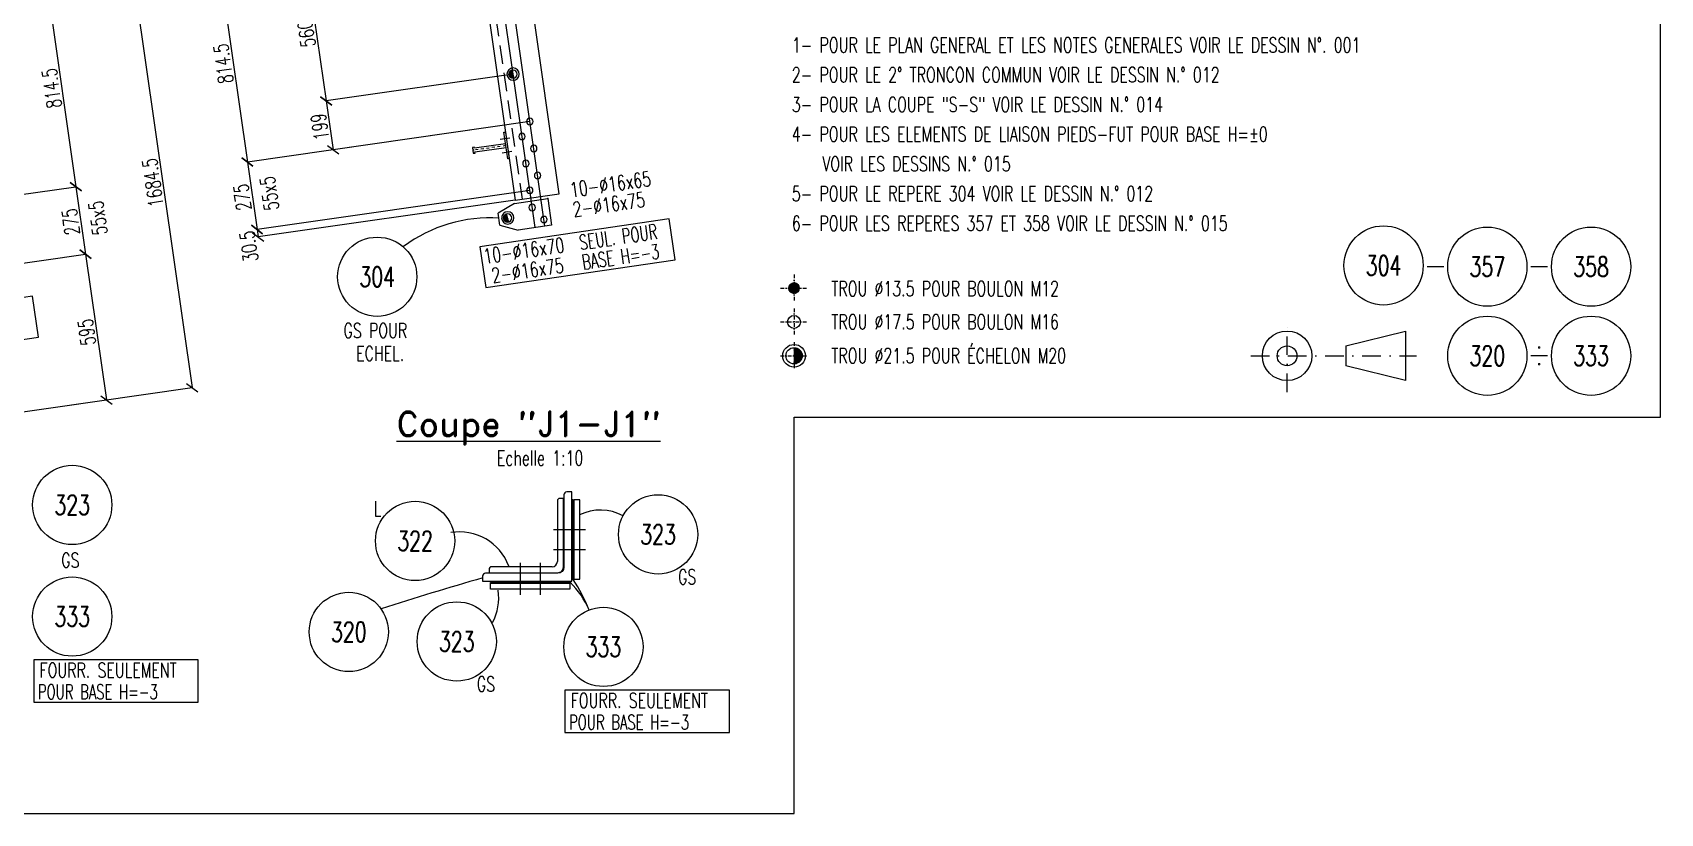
# Model space of a CAD drawing. Extents: x 142141 to 158361, y -119247 to -107767.
# Drawn here: x 151785 to 158361, y -119247 to -116094 of the extents above; entities that cross this region are included whole.
import ezdxf
from ezdxf.enums import TextEntityAlignment as Align

# ---------------------------------------------------------------- set-up
doc = ezdxf.new("R2010")
doc.units = 0
doc.header["$LTSCALE"] = 150
doc.header["$MEASUREMENT"] = 0
doc.linetypes.add('DASHDOT', pattern=[1, 0.5, -0.25, 0, -0.25])
doc.linetypes.add('DASHED', pattern=[0.75, 0.5, -0.25])
doc.layers.get('0').update_dxf_attribs({"linetype": 'CONTINUOUS'})
for name, color, linetype in [('ASSI', 6, 'CONTINUOUS'), ('BOLLINI_1', 7, 'CONTINUOUS'), ('Echelon', 3, 'CONTINUOUS'), ('FORI', 2, 'CONTINUOUS'), ('LINEA_ANG', 2, 'CONTINUOUS'), ('LINEE_PIASTRA', 2, 'CONTINUOUS'), ('LINEE_PIASTRE', 2, 'CONTINUOUS'), ('LM', 7, 'CONTINUOUS'), ('LS', 7, 'CONTINUOUS'), ('MZ', 6, 'DASHDOT'), ('PIASTRE', 5, 'CONTINUOUS'), ('QT_MPR', 7, 'CONTINUOUS'), ('QT_MSP', 7, 'CONTINUOUS'), ('TESTI_A_P', 7, 'CONTINUOUS'), ('TRAT-Y', 7, 'DASHED')]:
    doc.layers.add(name, color=color, linetype=linetype)
doc.styles.add('QUOTE', font='ROMANS8.SHX', dxfattribs={"width": 0.7})
doc.styles.add('RD', font='ROMAND8.SHX', dxfattribs={"width": 0.7})
doc.styles.add('RQL', font='ROMANS8.SHX', dxfattribs={"width": 0.7})
doc.styles.add('RS', font='ROMANS8.shx', dxfattribs={"width": 0.7})
doc.styles.get("Standard").update_dxf_attribs({"font": 'ROMANS8.SHX', "width": 0.7})
doc.dimstyles.new('TRATTO', dxfattribs={"dimscale": 0, "dimtxt": 60, "dimasz": 40, "dimexe": 0, "dimexo": 0, "dimgap": 10, "dimtad": 1, "dimrnd": 0.5, "dimdsep": 46, "dimtxsty": 'RS', "dimblk1": 'OBLIQUE', "dimblk2": 'OBLIQUE', "dimsah": 1, "dimcen": 0.09, "dimclrd": 2, "dimclre": 2, "dimclrt": 7, "dimadec": 0, "dimazin": 0, "dimtfac": 1, "dimtix": 1, "dimtmove": 2, "dimatfit": 3, "dimfxl": 1, "dimtolj": 1, "dimtzin": 0, "dimarcsym": 0})
pattern_1 = [(135, (-152915.522, 174757.701), (-7.07106781, -7.07106781), [])]

# ---------------------------------------------------------------- blocks, each defined once
blk = doc.blocks.new('xxx')
blk.add_circle((0, 0), 8)
at = {"color": 3, "style": 'RQL', "width": 0.7}
blk.add_attdef('POS', text='', height=4, dxfattribs=at).set_placement((0, 0), align=Align.MIDDLE)
at = {"style": 'RQL', "width": 0.7, "flags": 1}
for tag, p in [('POS1', (-0.39, -5.42)), ('TIPO', (-0.39, -8.66))]:
    blk.add_attdef(tag, p, '', height=2, dxfattribs=at)
blk = doc.blocks.new('12')
at = {"color": 0}
for p, q in [((-1, 0.06), (-0.06, 1)), ((-1, 0.01), (-0.01, 1)), ((-1, -0.03), (0.03, 1)), ((-1, -0.07), (0.07, 1)), ((0.09, -1), (-1, 0.09)), ((0.05, -1), (-1, 0.05)), ((0, -1), (-1, 0)), ((-0.99, 0.16), (-0.16, 0.99)), ((-0.99, 0.11), (-0.11, 0.99)), ((-0.99, -0.11), (0.11, 0.99)), ((-0.99, -0.15), (0.15, 0.99)), ((0.17, -0.99), (-0.99, 0.17)), ((0.13, -0.99), (-0.99, 0.13)), ((-0.98, 0.22), (-0.22, 0.98)), ((-0.98, -0.19), (0.19, 0.98)), ((0.21, -0.98), (-0.98, 0.21)), ((-0.97, -0.23), (0.23, 0.97)), ((0.24, -0.97), (-0.97, 0.24)), ((-0.96, 0.28), (-0.28, 0.96)), ((-0.96, -0.27), (0.27, 0.96)), ((0.28, -0.96), (-0.96, 0.28)), ((-0.95, -0.3), (0.3, 0.95)), ((0.31, -0.95), (-0.95, 0.31)), ((-0.94, 0.34), (-0.34, 0.94)), ((-0.94, -0.33), (0.33, 0.94)), ((0.35, -0.94), (-0.94, 0.35)), ((-0.93, -0.37), (0.37, 0.93)), ((0.38, -0.93), (-0.93, 0.38)), ((-0.92, -0.4), (0.4, 0.92)), ((-0.91, 0.42), (-0.42, 0.91)), ((0.41, -0.91), (-0.91, 0.41)), ((-0.9, -0.43), (0.43, 0.9)), ((0.44, -0.9), (-0.9, 0.44)), ((-0.89, -0.46), (0.46, 0.89)), ((0.47, -0.88), (-0.88, 0.47)), ((-0.87, -0.49), (0.49, 0.87)), ((0.5, -0.87), (-0.87, 0.5)), ((-0.86, 0.52), (-0.52, 0.86)), ((-0.86, -0.52), (0.52, 0.86)), ((0.53, -0.85), (-0.85, 0.53)), ((-0.84, -0.54), (0.54, 0.84)), ((0.55, -0.83), (-0.83, 0.55)), ((-0.82, -0.57), (0.57, 0.82)), ((0.58, -0.81), (-0.81, 0.58)), ((-0.8, -0.6), (0.6, 0.8)), ((0.61, -0.79), (-0.79, 0.61)), ((-0.78, -0.62), (0.62, 0.78)), ((0.63, -0.78), (-0.78, 0.63)), ((-0.76, -0.65), (0.65, 0.76)), ((0.66, -0.75), (-0.75, 0.66)), ((-0.74, -0.67), (0.67, 0.74)), ((0.68, -0.73), (-0.73, 0.68)), ((-0.72, -0.69), (0.69, 0.72)), ((0.7, -0.71), (-0.71, 0.7)), ((-0.7, -0.72), (0.72, 0.7)), ((0.73, -0.69), (-0.69, 0.73)), ((0.75, -0.67), (-0.67, 0.75)), ((-0.67, -0.74), (0.74, 0.67)), ((-0.65, -0.76), (0.76, 0.65)), ((0.77, -0.64), (-0.64, 0.77)), ((-0.63, -0.78), (0.78, 0.63)), ((0.79, -0.62), (-0.62, 0.79)), ((-0.6, -0.8), (0.8, 0.6)), ((0.81, -0.59), (-0.59, 0.81)), ((-0.57, -0.82), (0.82, 0.57)), ((0.83, -0.56), (-0.56, 0.83)), ((-0.55, -0.84), (0.84, 0.55)), ((0.84, -0.54), (-0.54, 0.84)), ((-0.52, -0.85), (0.85, 0.52)), ((0.86, -0.51), (-0.51, 0.86)), ((-0.49, -0.87), (0.87, 0.49)), ((0.88, -0.48), (-0.48, 0.88)), ((-0.46, -0.89), (0.89, 0.46)), ((0.89, -0.45), (-0.45, 0.89)), ((-0.43, -0.9), (0.9, 0.43)), ((0.91, -0.42), (-0.42, 0.91)), ((-0.4, -0.92), (0.92, 0.4)), ((0.92, -0.39), (-0.39, 0.92)), ((-0.37, -0.93), (0.93, 0.37)), ((0.93, -0.36), (-0.36, 0.93)), ((-0.34, -0.94), (0.94, 0.34)), ((0.95, -0.33), (-0.33, 0.95)), ((-0.3, -0.95), (0.95, 0.3)), ((0.96, -0.29), (-0.29, 0.96)), ((-0.27, -0.96), (0.96, 0.27)), ((0.97, -0.26), (-0.26, 0.97)), ((-0.23, -0.97), (0.97, 0.23)), ((0.98, -0.22), (-0.22, 0.98)), ((-0.2, -0.98), (0.98, 0.2)), ((0.98, -0.18), (-0.18, 0.98)), ((-0.16, -0.99), (0.99, 0.16)), ((0.99, -0.14), (-0.14, 0.99)), ((-0.12, -0.99), (0.99, 0.12)), ((0.99, -0.1), (-0.1, 0.99)), ((-0.08, -1), (1, 0.08)), ((1, -0.06), (-0.06, 1)), ((-0.04, -1), (1, 0.04)), ((1, -0.02), (-0.02, 1)), ((1, 0.02), (0.02, 1)), ((1, 0.07), (0.07, 1)), ((0.99, 0.12), (0.12, 0.99)), ((0.98, 0.17), (0.17, 0.98)), ((0.97, 0.23), (0.23, 0.97)), ((0.96, 0.29), (0.29, 0.96)), ((0.93, 0.36), (0.36, 0.93)), ((0.9, 0.44), (0.44, 0.9)), ((0.84, 0.55), (0.55, 0.84)), ((-0.04, -1), (-1, -0.04)), ((-0.09, -1), (-1, -0.09)), ((-0.14, -0.99), (-0.99, -0.14)), ((-0.2, -0.98), (-0.98, -0.2)), ((-0.25, -0.97), (-0.97, -0.25)), ((-0.32, -0.95), (-0.95, -0.32)), ((-0.39, -0.92), (-0.92, -0.39)), ((-0.48, -0.88), (-0.88, -0.48)), ((-0.6, -0.8), (-0.8, -0.6)), ((0.01, -1), (1, -0.01)), ((0.05, -1), (1, -0.05)), ((0.1, -0.99), (0.99, -0.1)), ((0.15, -0.99), (0.99, -0.15)), ((0.21, -0.98), (0.98, -0.21)), ((0.27, -0.96), (0.96, -0.27)), ((0.33, -0.94), (0.94, -0.33)), ((0.41, -0.91), (0.91, -0.41)), ((0.5, -0.87), (0.87, -0.5)), ((0.66, -0.75), (0.75, -0.66))]:
    blk.add_line(p, q, dxfattribs=at)
blk.add_circle((0, 0), 1)
blk = doc.blocks.new('16')
blk.add_circle((0, 0), 1)
blk = doc.blocks.new('20')
at = {"color": 0}
for p, q in [((0, 0.98), (0.02, 1)), ((0, 0.94), (0.06, 1)), ((1, -0.01), (0, 0.99)), ((0, 0.89), (0.1, 0.99)), ((0, 0.85), (0.14, 0.99)), ((0, 0.8), (0.18, 0.98)), ((0, 0.76), (0.22, 0.98)), ((0, 0.71), (0.25, 0.97)), ((0, 0.67), (0.29, 0.96)), ((1, -0.05), (0, 0.95)), ((0, 0.62), (0.32, 0.95)), ((0, 0.58), (0.36, 0.93)), ((0, 0.53), (0.39, 0.92)), ((0, 0.49), (0.42, 0.91)), ((1, -0.09), (0, 0.9)), ((0, 0.44), (0.45, 0.89)), ((0, 0.4), (0.48, 0.88)), ((0.99, -0.13), (0, 0.86)), ((0, 0.35), (0.51, 0.86)), ((0, 0.31), (0.54, 0.84)), ((0, 0.26), (0.56, 0.83)), ((0.99, -0.17), (0, 0.81)), ((0, 0.22), (0.59, 0.81)), ((0, 0.17), (0.61, 0.79)), ((0.98, -0.21), (0, 0.77)), ((0, 0.13), (0.64, 0.77)), ((0, 0.08), (0.66, 0.75)), ((0, 0.04), (0.69, 0.73)), ((0.97, -0.25), (0, 0.72)), ((0, -0.01), (0.71, 0.7)), ((0.96, -0.28), (0, 0.68)), ((0, -0.05), (0.73, 0.68)), ((0, -0.1), (0.75, 0.66)), ((0.95, -0.32), (0, 0.63)), ((0, -0.14), (0.77, 0.63)), ((0, -0.19), (0.79, 0.61)), ((0.94, -0.35), (0, 0.59)), ((0, -0.23), (0.81, 0.58)), ((0, -0.28), (0.83, 0.56)), ((0.92, -0.38), (0, 0.54)), ((0, -0.32), (0.85, 0.53)), ((0.91, -0.41), (0, 0.5)), ((0, -0.36), (0.87, 0.5)), ((0, -0.41), (0.88, 0.47)), ((0.9, -0.44), (0, 0.45)), ((0, -0.45), (0.9, 0.44)), ((0.88, -0.47), (0, 0.41)), ((0, -0.5), (0.91, 0.41)), ((0, -0.54), (0.92, 0.38)), ((0.87, -0.5), (0, 0.36)), ((0, -0.59), (0.94, 0.35)), ((0.85, -0.53), (0, 0.32)), ((0, -0.63), (0.95, 0.31)), ((0, -0.68), (0.96, 0.28)), ((0.83, -0.56), (0, 0.27)), ((0, -0.72), (0.97, 0.25)), ((0.81, -0.58), (0, 0.23)), ((0, -0.77), (0.98, 0.21)), ((0.79, -0.61), (0, 0.18)), ((0, -0.81), (0.99, 0.17)), ((0.77, -0.63), (0, 0.14)), ((0, -0.86), (0.99, 0.13)), ((0.75, -0.66), (0, 0.09)), ((0, -0.9), (1, 0.09)), ((0.73, -0.68), (0, 0.05)), ((0, -0.95), (1, 0.05)), ((0.71, -0.7), (0, 0.01)), ((0, -0.99), (1, 0.01)), ((1, 0.04), (0.04, 1)), ((1, 0.09), (0.09, 1)), ((0.99, 0.14), (0.14, 0.99)), ((0.98, 0.19), (0.19, 0.98)), ((0.97, 0.25), (0.25, 0.97)), ((0.95, 0.31), (0.31, 0.95)), ((0.92, 0.38), (0.38, 0.92)), ((0.88, 0.47), (0.47, 0.88)), ((0.81, 0.59), (0.59, 0.81)), ((0.69, -0.73), (0, -0.04)), ((0.66, -0.75), (0, -0.08)), ((0.64, -0.77), (0, -0.13)), ((0.61, -0.79), (0, -0.17)), ((0.59, -0.81), (0, -0.22)), ((0.56, -0.83), (0, -0.26)), ((0.54, -0.84), (0, -0.31)), ((0.51, -0.86), (0, -0.35)), ((0.48, -0.88), (0, -0.4)), ((0.45, -0.89), (0, -0.44)), ((0.42, -0.91), (0, -0.49)), ((0.39, -0.92), (0, -0.53)), ((0.36, -0.93), (0, -0.58)), ((0.32, -0.95), (0, -0.62)), ((0.29, -0.96), (0, -0.67)), ((0.25, -0.97), (0, -0.71)), ((0.22, -0.98), (0, -0.76)), ((0.18, -0.98), (0, -0.8)), ((0.14, -0.99), (0, -0.85)), ((0.1, -0.99), (0, -0.89)), ((0.04, -1), (1, -0.04)), ((0.09, -1), (1, -0.09)), ((0.14, -0.99), (0.99, -0.14)), ((0.19, -0.98), (0.98, -0.19)), ((0.25, -0.97), (0.97, -0.25)), ((0.31, -0.95), (0.95, -0.31)), ((0.38, -0.92), (0.92, -0.38)), ((0.47, -0.88), (0.88, -0.47)), ((0.59, -0.81), (0.81, -0.59))]:
    blk.add_line(p, q, dxfattribs=at)
blk.add_line((0, 1), (0, -1))
blk.add_circle((0, 0), 1)
blk = doc.blocks.new('ASSE98')
blk.add_line((0, 0), (1, 0))
at = {"color": 7, "style": 'QUOTE', "width": 0.5, "flags": 1}
for tag, p in [('TI', (1.38308, 6.82731)), ('DI_S', (1.38308, 6.42178)), ('D_S', (1.38308, 6.02092)), ('E_S', (1.38308, 5.68065)), ('NFORI', (1.36454, 5.29792)), ('ALAR', (1.36349, 4.93246)), ('FAM', (1.3775, 4.54645)), ('ALA', (1.38308, 4.19257)), ('DISP2', (1.38308, 3.84971)), ('DISP1', (1.38308, 3.50686)), ('PINZAF', (1.38308, 3.164)), ('PINZAI', (1.38308, 2.82114)), ('TRP', (1.38308, 2.47829)), ('NP', (1.38308, 2.13543)), ('SV', (1.38308, 1.79257)), ('PESO', (1.38308, 1.44971)), ('QUA', (1.38308, 1.10686)), ('LUN', (1.38308, 0.764)), ('PROF', (1.38308, 0.42114)), ('POS', (1.38308, 0.07829))]:
    blk.add_attdef(tag, p, '', height=0.2, dxfattribs=at)
at = {"color": 7, "flags": 1}
for tag, p in [('LAV1', (3.07431, 6.82847)), ('LAV2', (3.07431, 6.49513)), ('LAV3', (3.07431, 6.1618)), ('LAV4', (3.07431, 5.82847)), ('LAV5', (3.07431, 5.49513)), ('LAV6', (3.07431, 5.1618)), ('LAV7', (3.07431, 4.82847)), ('LAV8', (3.07431, 4.49513)), ('LAV9', (3.07431, 4.1618)), ('LAV10', (3.07431, 3.82847))]:
    blk.add_attdef(tag, p, '', height=0.2, dxfattribs=at)
blk = doc.blocks.new('P20')
at = {"color": 0}
for p, q in [((0, 0.98), (0.02, 1)), ((0, 0.94), (0.06, 1)), ((1, -0.01), (0, 0.99)), ((0, 0.89), (0.1, 0.99)), ((0, 0.85), (0.14, 0.99)), ((0, 0.8), (0.18, 0.98)), ((0, 0.76), (0.22, 0.98)), ((0, 0.71), (0.25, 0.97)), ((0, 0.67), (0.29, 0.96)), ((1, -0.05), (0, 0.95)), ((0, 0.62), (0.32, 0.95)), ((0, 0.58), (0.36, 0.93)), ((0, 0.53), (0.39, 0.92)), ((0, 0.49), (0.42, 0.91)), ((1, -0.09), (0, 0.9)), ((0, 0.44), (0.45, 0.89)), ((0, 0.4), (0.48, 0.88)), ((0.99, -0.13), (0, 0.86)), ((0, 0.35), (0.51, 0.86)), ((0, 0.31), (0.54, 0.84)), ((0, 0.26), (0.56, 0.83)), ((0.99, -0.17), (0, 0.81)), ((0, 0.22), (0.59, 0.81)), ((0, 0.17), (0.61, 0.79)), ((0.98, -0.21), (0, 0.77)), ((0, 0.13), (0.64, 0.77)), ((0, 0.08), (0.66, 0.75)), ((0, 0.04), (0.69, 0.73)), ((0.97, -0.25), (0, 0.72)), ((0, -0.01), (0.71, 0.7)), ((0.96, -0.28), (0, 0.68)), ((0, -0.05), (0.73, 0.68)), ((0, -0.1), (0.75, 0.66)), ((0.95, -0.32), (0, 0.63)), ((0, -0.14), (0.77, 0.63)), ((0, -0.19), (0.79, 0.61)), ((0.94, -0.35), (0, 0.59)), ((0, -0.23), (0.81, 0.58)), ((0, -0.28), (0.83, 0.56)), ((0.92, -0.38), (0, 0.54)), ((0, -0.32), (0.85, 0.53)), ((0.91, -0.41), (0, 0.5)), ((0, -0.36), (0.87, 0.5)), ((0, -0.41), (0.88, 0.47)), ((0.9, -0.44), (0, 0.45)), ((0, -0.45), (0.9, 0.44)), ((0.88, -0.47), (0, 0.41)), ((0, -0.5), (0.91, 0.41)), ((0, -0.54), (0.92, 0.38)), ((0.87, -0.5), (0, 0.36)), ((0, -0.59), (0.94, 0.35)), ((0.85, -0.53), (0, 0.32)), ((0, -0.63), (0.95, 0.31)), ((0, -0.68), (0.96, 0.28)), ((0.83, -0.56), (0, 0.27)), ((0, -0.72), (0.97, 0.25)), ((0.81, -0.58), (0, 0.23)), ((0, -0.77), (0.98, 0.21)), ((0.79, -0.61), (0, 0.18)), ((0, -0.81), (0.99, 0.17)), ((0.77, -0.63), (0, 0.14)), ((0, -0.86), (0.99, 0.13)), ((0.75, -0.66), (0, 0.09)), ((0, -0.9), (1, 0.09)), ((0.73, -0.68), (0, 0.05)), ((0, -0.95), (1, 0.05)), ((0.71, -0.7), (0, 0.01)), ((0, -0.99), (1, 0.01)), ((1, 0.04), (0.04, 1)), ((1, 0.09), (0.09, 1)), ((0.99, 0.14), (0.14, 0.99)), ((0.98, 0.19), (0.19, 0.98)), ((0.97, 0.25), (0.25, 0.97)), ((0.95, 0.31), (0.31, 0.95)), ((0.92, 0.38), (0.38, 0.92)), ((0.88, 0.47), (0.47, 0.88)), ((0.81, 0.59), (0.59, 0.81)), ((0.69, -0.73), (0, -0.04)), ((0.66, -0.75), (0, -0.08)), ((0.64, -0.77), (0, -0.13)), ((0.61, -0.79), (0, -0.17)), ((0.59, -0.81), (0, -0.22)), ((0.56, -0.83), (0, -0.26)), ((0.54, -0.84), (0, -0.31)), ((0.51, -0.86), (0, -0.35)), ((0.48, -0.88), (0, -0.4)), ((0.45, -0.89), (0, -0.44)), ((0.42, -0.91), (0, -0.49)), ((0.39, -0.92), (0, -0.53)), ((0.36, -0.93), (0, -0.58)), ((0.32, -0.95), (0, -0.62)), ((0.29, -0.96), (0, -0.67)), ((0.25, -0.97), (0, -0.71)), ((0.22, -0.98), (0, -0.76)), ((0.18, -0.98), (0, -0.8)), ((0.14, -0.99), (0, -0.85)), ((0.1, -0.99), (0, -0.89)), ((0.04, -1), (1, -0.04)), ((0.09, -1), (1, -0.09)), ((0.14, -0.99), (0.99, -0.14)), ((0.19, -0.98), (0.98, -0.19)), ((0.25, -0.97), (0.97, -0.25)), ((0.31, -0.95), (0.95, -0.31)), ((0.38, -0.92), (0.92, -0.38)), ((0.47, -0.88), (0.88, -0.47)), ((0.59, -0.81), (0.81, -0.59))]:
    blk.add_line(p, q, dxfattribs=at)
for radius in [1.5, 1]:
    blk.add_circle((0, 0), radius)
blk = doc.blocks.new('A$C6E393FD9')
at = {"layer": 'Echelon'}
blk.add_lwpolyline([(2.5, 0), (0, 19.8), (168.6, 41.4), (167.9, 47.2), (177.8, 48.5), (181.8, 17.1), (171.9, 15.8), (171.2, 21.6), (2.5, 0)], close=True, dxfattribs=at)
at = {"layer": 'MZ', "ltscale": 0.2}
blk.add_line((1.3, 9.9), (179.8, 32.8), dxfattribs=at)
blk = doc.blocks.new('_OBLIQUE')
at = {"color": 0, "linetype": 'ByBlock'}
blk.add_line((-0.5, -0.5), (0.5, 0.5), dxfattribs=at)
blk = doc.blocks.new('*D24')
at = {"layer": 'QT_MPR', "color": 2, "lineweight": -2, "transparency": 16777216}
for p, q in [((150702.5, -116073.9), (152190.3, -115860.4)), ((152190.3, -115860.4), (152429.5, -117527.6)), ((150941.7, -117741.1), (152429.5, -117527.6))]:
    blk.add_line(p, q, dxfattribs=at)
at = {"layer": 'QT_MPR', "color": 2, "lineweight": -2, "transparency": 16777216, "xscale": 40, "yscale": 40, "zscale": 40}
for p, rotation in [((152190.3, -115860.4), 98.16613930235435), ((152429.5, -117527.6), 278.1661393023543)]:
    blk.add_blockref('_OBLIQUE', p, dxfattribs=dict(at, rotation=rotation))
at = {"layer": 'QT_MPR', "color": 7, "transparency": 16777216, "insert": (152270.3, -116699.7), "char_height": 60, "attachment_point": 5, "rotation": 98.16614, "style": 'RS'}
blk.add_mtext('\\A1;1684.5', dxfattribs=at)
blk = doc.blocks.new('*D36')
at = {"layer": 'QT_MPR', "color": 2, "lineweight": -2, "transparency": 16777216}
for p, q in [((150702.5, -116073.9), (151843.8, -115910.1)), ((151843.8, -115910.1), (151959.5, -116716.3)), ((150818.2, -116880.1), (151959.5, -116716.3))]:
    blk.add_line(p, q, dxfattribs=at)
at = {"layer": 'QT_MPR', "color": 2, "lineweight": -2, "transparency": 16777216, "xscale": 40, "yscale": 40, "zscale": 40}
for p, rotation in [((151843.8, -115910.1), 98.16613930235435), ((151959.5, -116716.3), 278.1661393023543)]:
    blk.add_blockref('_OBLIQUE', p, dxfattribs=dict(at, rotation=rotation))
at = {"layer": 'QT_MPR', "color": 7, "transparency": 16777216, "insert": (151862.1, -116318.9), "char_height": 60, "attachment_point": 5, "rotation": 98.16614, "style": 'RS'}
blk.add_mtext('\\A1;814.5', dxfattribs=at)
blk = doc.blocks.new('*D37')
at = {"layer": 'QT_MPR', "color": 2, "lineweight": -2, "transparency": 16777216}
for p, q in [((150818.2, -116880.1), (151959.5, -116716.3)), ((151959.5, -116716.3), (151998.6, -116988.5)), ((150896.8, -117146.6), (151998.6, -116988.5))]:
    blk.add_line(p, q, dxfattribs=at)
at = {"layer": 'QT_MPR', "color": 2, "lineweight": -2, "transparency": 16777216, "xscale": 40, "yscale": 40, "zscale": 40}
for p, rotation in [((151959.5, -116716.3), 98.16613930235435), ((151998.6, -116988.5), 278.1661393023543)]:
    blk.add_blockref('_OBLIQUE', p, dxfattribs=dict(at, rotation=rotation))
at = {"layer": 'QT_MPR', "color": 7, "transparency": 16777216, "insert": (152048.3, -116842.5), "char_height": 60, "attachment_point": 5, "rotation": 98.16614, "style": 'RS'}
blk.add_mtext('\\A1;55x5', dxfattribs=at)
blk = doc.blocks.new('*D38')
at = {"layer": 'QT_MPR', "color": 2, "lineweight": -2, "transparency": 16777216}
for p, q in [((150818.2, -116880.1), (151959.5, -116716.3)), ((151959.5, -116716.3), (151998.6, -116988.5)), ((150896.8, -117146.6), (151998.6, -116988.5))]:
    blk.add_line(p, q, dxfattribs=at)
at = {"layer": 'QT_MPR', "color": 2, "lineweight": -2, "transparency": 16777216, "xscale": 40, "yscale": 40, "zscale": 40}
for p, rotation in [((151959.5, -116716.3), 98.16613930235435), ((151998.6, -116988.5), 278.1661393023543)]:
    blk.add_blockref('_OBLIQUE', p, dxfattribs=dict(at, rotation=rotation))
at = {"layer": 'QT_MPR', "color": 7, "transparency": 16777216, "insert": (151939.4, -116858.1), "char_height": 60, "attachment_point": 5, "rotation": 98.16614, "style": 'RS'}
blk.add_mtext('\\A1;275', dxfattribs=at)
blk = doc.blocks.new('*D40')
at = {"layer": 'QT_MPR', "color": 2, "lineweight": -2, "transparency": 16777216}
for p, q in [((150896.8, -117146.6), (151998.6, -116988.5)), ((151998.6, -116988.5), (152083.1, -117577.3)), ((150941.7, -117741.1), (152083.1, -117577.3))]:
    blk.add_line(p, q, dxfattribs=at)
at = {"layer": 'QT_MPR', "color": 2, "lineweight": -2, "transparency": 16777216, "xscale": 40, "yscale": 40, "zscale": 40}
for p, rotation in [((151998.6, -116988.5), 98.16613930235435), ((152083.1, -117577.3), 278.1661393023543)]:
    blk.add_blockref('_OBLIQUE', p, dxfattribs=dict(at, rotation=rotation))
at = {"layer": 'QT_MPR', "color": 7, "transparency": 16777216, "insert": (152003.4, -117303.7), "char_height": 60, "attachment_point": 5, "rotation": 98.16614, "style": 'RS'}
blk.add_mtext('\\A1;595', dxfattribs=at)
blk = doc.blocks.new('*D73')
at = {"layer": 'QT_MPR', "color": 2, "lineweight": -2, "transparency": 16777216}
for p, q in [((153678, -115646.9), (152536.7, -115810.6)), ((152536.7, -115810.6), (152652.4, -116616.9)), ((153793.7, -116453.1), (152652.4, -116616.9))]:
    blk.add_line(p, q, dxfattribs=at)
at = {"layer": 'QT_MPR', "color": 2, "lineweight": -2, "transparency": 16777216, "xscale": 40, "yscale": 40, "zscale": 40}
for p, rotation in [((152536.7, -115810.6), 98.1661393023486), ((152652.4, -116616.9), 278.1661393023486)]:
    blk.add_blockref('_OBLIQUE', p, dxfattribs=dict(at, rotation=rotation))
at = {"layer": 'QT_MPR', "color": 7, "transparency": 16777216, "insert": (152555, -116219.4), "char_height": 60, "attachment_point": 5, "rotation": 98.16614, "style": 'RS'}
blk.add_mtext('\\A1;814.5', dxfattribs=at)
blk = doc.blocks.new('*D74')
at = {"layer": 'QT_MPR', "color": 2, "lineweight": -2, "transparency": 16777216}
for p, q in [((153793.7, -116453.1), (152652.4, -116616.9)), ((152652.4, -116616.9), (152691.5, -116889.1)), ((153793.2, -116731), (152691.5, -116889.1))]:
    blk.add_line(p, q, dxfattribs=at)
at = {"layer": 'QT_MPR', "color": 2, "lineweight": -2, "transparency": 16777216, "xscale": 40, "yscale": 40, "zscale": 40}
for p, rotation in [((152652.4, -116616.9), 98.1661393023486), ((152691.5, -116889.1), 278.1661393023486)]:
    blk.add_blockref('_OBLIQUE', p, dxfattribs=dict(at, rotation=rotation))
at = {"layer": 'QT_MPR', "color": 7, "transparency": 16777216, "insert": (152741.2, -116743), "char_height": 60, "attachment_point": 5, "rotation": 98.16614, "style": 'RS'}
blk.add_mtext('\\A1;55x5', dxfattribs=at)
blk = doc.blocks.new('*D75')
at = {"layer": 'QT_MPR', "color": 2, "lineweight": -2, "transparency": 16777216}
for p, q in [((153793.7, -116453.1), (152652.4, -116616.9)), ((152652.4, -116616.9), (152691.5, -116889.1)), ((153793.2, -116731), (152691.5, -116889.1))]:
    blk.add_line(p, q, dxfattribs=at)
at = {"layer": 'QT_MPR', "color": 2, "lineweight": -2, "transparency": 16777216, "xscale": 40, "yscale": 40, "zscale": 40}
for p, rotation in [((152652.4, -116616.9), 98.1661393023486), ((152691.5, -116889.1), 278.1661393023486)]:
    blk.add_blockref('_OBLIQUE', p, dxfattribs=dict(at, rotation=rotation))
at = {"layer": 'QT_MPR', "color": 7, "transparency": 16777216, "insert": (152632.3, -116758.7), "char_height": 60, "attachment_point": 5, "rotation": 98.16614, "style": 'RS'}
blk.add_mtext('\\A1;275', dxfattribs=at)
blk = doc.blocks.new('*D76')
at = {"layer": 'QT_MPR', "color": 2, "lineweight": -2, "transparency": 16777216}
for p, q in [((153793.2, -116731), (152691.5, -116889.1)), ((153734.1, -116770.2), (152695.8, -116919.2)), ((152691.5, -116889.1), (152695.8, -116919.2))]:
    blk.add_line(p, q, dxfattribs=at)
at = {"layer": 'QT_MPR', "color": 2, "lineweight": -2, "transparency": 16777216, "xscale": 40, "yscale": 40, "zscale": 40}
for p, rotation in [((152691.5, -116889.1), 98.1661393023486), ((152695.8, -116919.2), 278.1661393023486)]:
    blk.add_blockref('_OBLIQUE', p, dxfattribs=dict(at, rotation=rotation))
at = {"layer": 'QT_MPR', "color": 7, "transparency": 16777216, "insert": (152658.6, -116957), "char_height": 60, "attachment_point": 5, "rotation": 98.16614, "style": 'RS'}
blk.add_mtext('\\A1;30.5', dxfattribs=at)
blk = doc.blocks.new('*D97')
at = {"layer": 'QT_MSP', "color": 2, "lineweight": -2, "transparency": 16777216}
for p, q in [((153646.3, -115707.4), (152891, -115815.8)), ((152891, -115815.8), (152970.6, -116370.1)), ((153725.8, -116261.7), (152970.6, -116370.1))]:
    blk.add_line(p, q, dxfattribs=at)
at = {"layer": 'QT_MSP', "color": 2, "lineweight": -2, "transparency": 16777216, "xscale": 40, "yscale": 40, "zscale": 40}
for p, rotation in [((152891, -115815.8), 98.1661393023486), ((152970.6, -116370.1), 278.1661393023486)]:
    blk.add_blockref('_OBLIQUE', p, dxfattribs=dict(at, rotation=rotation))
at = {"layer": 'QT_MSP', "color": 7, "transparency": 16777216, "insert": (152891.2, -116098.6), "char_height": 60, "attachment_point": 5, "rotation": 98.16614, "style": 'RS'}
blk.add_mtext('\\A1;560', dxfattribs=at)
blk = doc.blocks.new('*D98')
at = {"layer": 'QT_MSP', "color": 2, "lineweight": -2, "transparency": 16777216}
for p, q in [((153725.8, -116261.7), (152970.6, -116370.1)), ((152970.6, -116370.1), (152998.9, -116567.2)), ((153793.7, -116453.1), (152998.9, -116567.2))]:
    blk.add_line(p, q, dxfattribs=at)
at = {"layer": 'QT_MSP', "color": 2, "lineweight": -2, "transparency": 16777216, "xscale": 40, "yscale": 40, "zscale": 40}
for p, rotation in [((152970.6, -116370.1), 98.1661393023486), ((152998.9, -116567.2), 278.1661393023486)]:
    blk.add_blockref('_OBLIQUE', p, dxfattribs=dict(at, rotation=rotation))
at = {"layer": 'QT_MSP', "color": 7, "transparency": 16777216, "insert": (152945.1, -116474.3), "char_height": 60, "attachment_point": 5, "rotation": 98.16614, "style": 'RS'}
blk.add_mtext('\\A1;199', dxfattribs=at)
blk = doc.blocks.new('MRKR_98')
blk.add_point((0, 0))
at = {"color": 7, "style": 'QUOTE', "width": 0.5, "flags": 1}
for tag, p in [('TI', (3.73, 6.83)), ('DI_S', (3.73, 6.42)), ('AUX2', (3.71, 4.93)), ('NFORI', (3.72, 5.3)), ('AUX1', (3.73, 4.19)), ('D_S', (3.73, 6.02)), ('E_S', (3.73, 5.68)), ('FAM', (3.73, 4.55)), ('COMMESSA', (3.73, 3.85)), ('MD', (3.73, 3.51)), ('MP', (3.73, 3.16)), ('LARGHEZZA', (3.73, 2.82)), ('SPESSORE', (3.73, 2.48)), ('NP', (3.73, 2.14)), ('SV', (3.73, 1.79)), ('PESO', (3.73, 1.45)), ('QUA', (3.73, 1.11)), ('LUN', (3.73, 0.76)), ('PROF', (3.73, 0.42)), ('POS', (3.73, 0.08))]:
    blk.add_attdef(tag, p, '', height=0.2, dxfattribs=at)
at = {"color": 7, "flags": 1}
for tag, p in [('LAV1', (5.26, 6.88)), ('LAV2', (5.26, 6.55)), ('LAV3', (5.26, 6.21)), ('LAV4', (5.26, 5.88)), ('LAV5', (5.26, 5.55)), ('LAV6', (5.26, 5.21)), ('LAV7', (5.26, 4.88)), ('LAV8', (5.26, 4.55)), ('LAV9', (5.26, 4.21)), ('LAV10', (5.26, 3.88))]:
    blk.add_attdef(tag, p, '', height=0.2, dxfattribs=at)
blk = doc.blocks.new('bull')
at = {"style": 'RS', "width": 0.7, "flags": 1}
for tag, p in [('NN', (-12.25, 0)), ('DIAMETRO', (0, -4.86)), ('SERRAGGIO', (0, -9.71)), ('LUNGHEZZA', (0, -14.57)), ('NB', (0, -19.43)), ('TIPO', (0, -24.12)), ('EL', (-0.14, -29))]:
    blk.add_attdef(tag, p, '', height=3, dxfattribs=at)
at = {"style": 'RS', "width": 0.7}
blk.add_attdef('BULLONE', (0, 0), '', height=3, dxfattribs=at)

msp = doc.modelspace()

# ---------------------------------------------------------------- hatches: boundary and pattern name
at = {"ltscale": 0.01}
h = msp.add_hatch(dxfattribs=at)
h.set_pattern_fill('_U', color=6, scale=10, angle=135, style=0, pattern_type=0)
h.set_pattern_definition(pattern_1)
h.paths.add_polyline_path([(153964.847, -118100.689), (153964.847, -117980.689), (153968.847, -117980.689), (153968.847, -118100.689)])
h.paths.add_polyline_path([(153964.847, -118180.689), (153964.847, -118100.689), (153968.847, -118100.689), (153968.847, -118180.689)])
h.paths.add_polyline_path([(153964.847, -118300.689), (153964.847, -118180.689), (153968.847, -118180.689), (153968.847, -118300.689)])
h = msp.add_hatch(dxfattribs=at)
h.set_pattern_fill('_U', color=6, scale=10, angle=135, style=0, pattern_type=0)
h.set_pattern_definition(pattern_1)
h.paths.add_polyline_path([(153754.847, -118310.689), (153634.847, -118310.689), (153634.847, -118314.689), (153754.847, -118314.689)])
h.paths.add_polyline_path([(153834.847, -118310.689), (153754.847, -118310.689), (153754.847, -118314.689), (153834.847, -118314.689)])
h.paths.add_polyline_path([(153954.847, -118310.689), (153834.847, -118310.689), (153834.847, -118314.689), (153954.847, -118314.689)])

# ---------------------------------------------------------------- linework, layer by layer
at = {"color": 0}
for p, q in [((157089.932, -117359.013), (157330.369, -117299.013)), ((157330.369, -117299.013), (157330.369, -117499.013)), ((157089.932, -117359.013), (157089.932, -117439.013)), ((157330.369, -117499.013), (157089.932, -117439.013))]:
    msp.add_line(p, q, dxfattribs=at)
at = {"color": 6, "ltscale": 0.01}
for p, q in [((153889.116, -118100.689), (154018.728, -118100.689)), ((153754.847, -118234.957), (153754.847, -118364.569)), ((153834.847, -118234.957), (153834.847, -118364.569)), ((153889.116, -118180.689), (154018.728, -118180.689))]:
    msp.add_line(p, q, dxfattribs=at)
at = {"color": 0}
for radius in [100, 40]:
    msp.add_circle((156852.661, -117399.013), radius, dxfattribs=at)
at = {"layer": 'LINEA_ANG'}
for p, q in [((153912.322, -116744.615), (152672.704, -108106.103)), ((152494.529, -108131.671), (153734.147, -116770.183)), ((153734.147, -116770.183), (153912.322, -116744.615)), ((153928.847, -117974.689), (153915.347, -117974.689)), ((153928.847, -118252.689), (153928.847, -117974.689)), ((153904.847, -117985.189), (153904.847, -118229.689)), ((153628.847, -118261.189), (153628.847, -118274.689)), ((153628.847, -118274.689), (153906.847, -118274.689)), ((153883.847, -118250.689), (153639.347, -118250.689))]:
    msp.add_line(p, q, dxfattribs=at)
msp.add_lwpolyline([(153962.847, -118308.689), (153962.847, -117948.689), (153942.847, -117948.689, 0.41421356), (153930.847, -117960.689), (153930.847, -118252.689, -0.41421356), (153906.847, -118276.689), (153614.847, -118276.689, 0.41421356), (153602.847, -118288.689), (153602.847, -118308.689)], format="xyb", close=True, dxfattribs=at)
for points in [[(153968.847, -118300.689), (153968.847, -117980.689), (153964.847, -117980.689), (153964.847, -118300.689)], [(153994.847, -118300.689), (153994.847, -117980.689), (153970.847, -117980.689), (153970.847, -118300.689)], [(153954.847, -118314.689), (153634.847, -118314.689), (153634.847, -118310.689), (153954.847, -118310.689)], [(153954.847, -118340.689), (153634.847, -118340.689), (153634.847, -118316.689), (153954.847, -118316.689)]]:
    msp.add_lwpolyline(points, close=True, dxfattribs=at)
for centre, radius, start, end in [((153915.347, -117985.189), 10.5, 90, 180), ((153883.847, -118229.689), 21, 270, 0), ((153639.347, -118261.189), 10.5, 90, 180), ((153907.021, -118252.862), 21.827, 269.54397, 0.45603)]:
    msp.add_arc(centre, radius, start, end, dxfattribs=at)
at = {"layer": 'LINEE_PIASTRA'}
for p, q in [((153730.989, -116783.374), (153665.96, -116823.013)), ((153672.92, -116871.516), (153746.472, -116891.269))]:
    msp.add_line(p, q, dxfattribs=at)
at = {"layer": 'LINEE_PIASTRE'}
for p, q in [((153730.989, -116783.374), (153865.61, -116764.056)), ((153865.61, -116764.056), (153881.093, -116871.951)), ((153672.92, -116871.516), (153665.96, -116823.013)), ((153881.093, -116871.951), (153746.472, -116891.269))]:
    msp.add_line(p, q, dxfattribs=at)
at = {"layer": 'LS', "color": 6}
for p, q in [((153814.772, -116881.468), (152557.88, -108122.58)), ((153854.366, -116875.786), (152597.475, -108116.899)), ((153712.702, -116520.295), (153673.255, -116525.955)), ((153720.514, -116574.737), (153681.067, -116580.398))]:
    msp.add_line(p, q, dxfattribs=at)
at = {"layer": 'LS', "color": 0}
for p, q in [((157485.644, -117039.136), (157418.309, -117039.136)), ((157904.77, -117039.136), (157837.435, -117039.136)), ((157904.77, -117399.013), (157837.435, -117399.013))]:
    msp.add_line(p, q, dxfattribs=at)
at = {"layer": 'LS', "color": 8}
msp.add_lwpolyline([(142140.931, -107766.591), (142140.931, -119246.591), (154860.931, -119246.591), (154860.931, -117646.591), (158360.931, -117646.591), (158360.931, -107766.591), (142140.931, -107766.591)], close=True, dxfattribs=at)
at = {"layer": 'LS', "color": 2}
msp.add_lwpolyline([(153694.745, -116495.595), (153710.228, -116603.49), (153704.288, -116604.342), (153688.806, -116496.447)], close=True, dxfattribs=at)
at = {"layer": 'LS', "color": 6}
for points in [[(153615.089, -117123.478), (154380.47, -117011.175), (154356.324, -116846.614), (153590.944, -116958.917)], [(151043.529, -117435.434), (151808.909, -117323.131), (151784.764, -117158.57), (151019.384, -117270.873)], [(151789.44, -118798.04), (152453.587, -118798.04), (152453.587, -118626.83), (151789.44, -118626.83)], [(153935.374, -118920.346), (154599.522, -118920.346), (154599.522, -118749.136), (153935.374, -118749.136)]]:
    msp.add_lwpolyline(points, close=True, dxfattribs=at)
at = {"layer": 'LS', "color": 0, "const_width": 4.5}
for points in [[(157868.352, -117365.346, 1), (157873.852, -117365.346, 1)], [(157868.352, -117432.681, 1), (157873.852, -117432.681, 1)]]:
    msp.add_lwpolyline(points, format="xyb", close=True, dxfattribs=at)
at = {"layer": 'LS', "color": 0}
msp.add_circle((154860.931, -117399.013), 45.935, dxfattribs=at)
at = {"layer": 'LS', "color": 6}
for centre, radius, start, end in [((153633.342, -117426.471), 584.851, 86.3822802, 126.742781), ((154078.719, -118210.752), 189.067, 61.0476625, 116.4811387), ((153508.54, -118323.636), 213.773, 20.792011, 99.3607959), ((158602.432, -135446), 17864.351, 106.2510247, 107.6247586), ((153391.579, -118686.241), 693.026, 22.1019308, 33.704999), ((153460.671, -118377.365), 207.2, 331.6899691, 8.8186745), ((153695.66, -118575.899), 369.974, 23.9882203, 45.2053056)]:
    msp.add_arc(centre, radius, start, end, dxfattribs=at)
at = {"layer": 'MZ', "ltscale": 0.2}
for p, q in [((154860.931, -117070.501), (154860.931, -117180.219)), ((154806.072, -117125.36), (154915.79, -117125.36)), ((154860.931, -117207.328), (154860.931, -117317.046)), ((154860.931, -117207.328), (154860.931, -117317.046)), ((154806.072, -117262.187), (154915.79, -117262.187)), ((154806.072, -117262.187), (154915.79, -117262.187)), ((154860.931, -117344.154), (154860.931, -117453.872)), ((154806.072, -117399.013), (154915.79, -117399.013))]:
    msp.add_line(p, q, dxfattribs=at)
at = {"layer": 'MZ'}
for p, q in [((156852.661, -117545.62), (156852.661, -117252.406)), ((156706.054, -117399.013), (157375.564, -117399.013))]:
    msp.add_line(p, q, dxfattribs=at)
at = {"layer": 'TRAT-Y'}
msp.add_line((152522.245, -108127.694), (153761.863, -116766.205), dxfattribs=at)

# ---------------------------------------------------------------- block references
at = {"layer": 'ASSI', "xscale": 8726.999999999998, "rotation": 278.1661393023486}
msp.add_blockref('ASSE98', (152494.529, -108131.671), dxfattribs=at)
at = {"layer": 'BOLLINI_1'}
for p, xscale, yscale, zscale, values in [((153176.924, -117079.874), 20, 20, 20, {'POS': '304'}), ((157242.414, -117034.256), 19.9979999999973, 19.9979999999973, 19.9979999999973, {'POS': '304'}), ((157661.539, -117039.136), 19.9979999999973, 19.9979999999973, 19.9979999999973, {'POS': '357'}), ((158080.665, -117039.136), 19.9979999999973, 19.9979999999973, 19.9979999999973, {'POS': '358'}), ((157661.539, -117399.013), 19.9979999999973, 19.9979999999973, 19.9979999999973, {'POS': '320'}), ((158080.665, -117399.013), 19.9979999999973, 19.9979999999973, 19.9979999999973, {'POS': '333'}), ((151944.812, -118001.064), 20, 20, 20, {'POS': '323'}), ((154311.557, -118120.002), 20, 20, 20, {'POS': '323'}), ((153329.966, -118146.452), 20, 20, 20, {'POS': '322'}), ((151944.812, -118451.813), 20, 20, 20, {'POS': '333'}), ((153062.244, -118513.746), 20, 20, 20, {'POS': '320'}), ((153498.319, -118552.405), 20, 20, 20, {'POS': '323'}), ((154090.747, -118574.119), 20, 20, 20, {'POS': '333'})]:
    msp.add_blockref('xxx', p, dxfattribs=dict(at, xscale=xscale, yscale=yscale, zscale=zscale)).add_auto_attribs(values)
at = {"layer": 'FORI'}
for name, p, xscale, yscale, zscale, rotation in [('P20', (153725.837, -116261.707), -16.5, 16.5, 16.5, 16.33227860470295), ('16', (153793.711, -116453.107), -13, 13, 13, 196.332278604703), ('16', (153761.929, -116513.231), -13, 13, 13, 196.332278604703), ('16', (153809.336, -116561.991), -13, 13, 13, 196.332278604703), ('16', (153777.554, -116622.115), -13, 13, 13, 196.332278604703), ('16', (153824.961, -116670.876), -13, 13, 13, 196.332278604703), ('16', (153793.179, -116731), -13, 13, 13, 196.332278604703), ('16', (153803.124, -116800.299), -13, 13, 13, 196.332278604703), ('16', (153803.124, -116800.299), -13, 13, 13, 16.33227860469719), ('P20', (153704.086, -116842.293), -16.5, 16.5, 16.5, 16.33227860470295), ('16', (153850.531, -116849.06), -13, 13, 13, 196.332278604703)]:
    msp.add_blockref(name, p, dxfattribs=dict(at, xscale=xscale, yscale=yscale, zscale=zscale, rotation=rotation))
at = {"layer": 'LM'}
for name, p, xscale, yscale, zscale, rotation in [('12', (154860.931, -117125.36), 20.79999999947743, 20.79999999947743, 20.79999999947743, 344.7569620653314), ('16', (154860.931, -117262.187), 26.00000000012995, 26.00000000012995, 26.00000000012995, 280.755082505952)]:
    msp.add_blockref(name, p, dxfattribs=dict(at, xscale=xscale, yscale=yscale, zscale=zscale, rotation=rotation))
at = {"layer": 'LM', "xscale": 32.90000000036427, "yscale": 32.90000000036427, "zscale": 32.90000000036427}
msp.add_blockref('20', (154860.931, -117399.013), dxfattribs=at)
at = {"layer": 'LS', "xscale": -0.75, "yscale": 0.7500000000000001, "zscale": 0.7500000000000001, "rotation": 15.46334860500512}
msp.add_blockref('A$C6E393FD9', (153699.449, -116557.311), dxfattribs=at)
at = {"layer": 'LS', "color": 7, "xscale": 20, "yscale": 20, "zscale": 20}
for p, rotation, values in [((153960.289, -116759.475), 8.166139302355354, {'BULLONE': '10-%%c16x65                '}), ((153971.653, -116838.664), 8.166139302355354, {'BULLONE': '2-%%c16x75                '}), ((153610.41, -117027.943), 8.34732074083666, {'BULLONE': '10-%%c16x70             '}), ((153615.148, -117109.365), 8.34732074083666, {'BULLONE': ' 2-%%c16x75             '})]:
    msp.add_blockref('bull', p, dxfattribs=dict(at, rotation=rotation)).add_auto_attribs(values)
at = {"layer": 'PIASTRE', "xscale": 20, "yscale": 20, "zscale": 20, "rotation": 98.1661393057029}
msp.add_blockref('MRKR_98', (153865.61, -116764.056), dxfattribs=at)

# ---------------------------------------------------------------- texts
at = {"layer": 'LM', "color": 0, "style": 'RS', "width": 0.7}
for s, p in [('1- POUR LE PLAN GENERAL ET LES NOTES GENERALES VOIR LE DESSIN N%%D. 001', (154852.071, -116174.16)), ('2- POUR LE 2° TRONCON COMMUN VOIR LE DESSIN N.° 012', (154852.071, -116294.16)), ('3- POUR LA COUPE "S-S" VOIR LE DESSIN N.° 014', (154852.071, -116414.16)), ('4- POUR LES ELEMENTS DE LIAISON PIEDS-FUT POUR BASE H=%%P0', (154852.071, -116534.16)), ('VOIR LES DESSINS N.° 015', (154974.696, -116654.16)), ('5- POUR LE REPERE 304 VOIR LE DESSIN N.° 012', (154852.071, -116774.16)), ('6- POUR LES REPERES 357 ET 358 VOIR LE DESSIN N.° 015', (154852.071, -116894.16))]:
    msp.add_text(s, height=60, dxfattribs=at).set_placement(p)
at = {"layer": 'LM', "linetype": 'ByBlock', "style": 'RS', "width": 0.7}
for s, p in [('TROU %%C13.5 POUR BOULON M12', (155011.21, -117157.921)), ('TROU %%C17.5 POUR BOULON M16', (155011.249, -117291.703)), ('TROU %%C21.5 POUR ÉCHELON M20', (155011.223, -117428.53))]:
    msp.add_text(s, height=60, dxfattribs=at).set_placement(p)
at = {"layer": 'LS', "color": 3, "style": 'RD'}
msp.add_text('%%UCoupe "J1-J1"', height=100, dxfattribs=at).set_placement((153788.383, -117690.469, -2509.509), align=Align.MIDDLE)
at = {"layer": 'LS', "color": 7, "style": 'RS', "width": 0.7}
msp.add_text('Echelle 1:10', height=60, dxfattribs=at).set_placement((153660.246, -117841.766))
at = {"layer": 'TESTI_A_P', "style": 'RS', "width": 0.65}
for s, p in [('SEUL. POUR', (153997.591, -116971.672)), ('BASE H=-3', (154008.951, -117051.719))]:
    msp.add_text(s, height=60, rotation=8.3473207, dxfattribs=at).set_placement(p)
at = {"layer": 'TESTI_A_P', "style": 'RS'}
for s, width, p in [('GS POUR', 0.7, (153040.787, -117326.531)), (' ECHEL.', 0.7, (153062.848, -117419.824)), ('L', 0.7, (153163.157, -118045.915)), ('GS', 0.7, (151900.519, -118254.271)), ('GS', 0.7, (154392.311, -118321.66)), ('FOURR. SEULEMENT', 0.7, (151812.831, -118698.471)), ('GS', 0.7, (153579.073, -118754.063)), ('POUR BASE H=-3', 0.65, (151805.915, -118785.925)), ('FOURR. SEULEMENT', 0.7, (153958.765, -118820.777)), ('POUR BASE H=-3', 0.65, (153951.85, -118908.231))]:
    msp.add_text(s, height=60, dxfattribs=dict(at, width=width)).set_placement(p)

# ---------------------------------------------------------------- dimensions: what is measured, and where the dimension line sits
at = {"layer": 'QT_MPR'}
for base, p1, p2, text, picture, middle in [((152652.403, -116616.883), (153678.018, -115646.87), (153793.711, -116453.107), '814.5', '*D73', (152554.962, -116219.447)), ((152429.507, -117527.618), (150702.498, -116073.854), (150941.747, -117741.11), '1684.5', '*D24', (152270.288, -116699.672)), ((151959.501, -116716.314), (150702.498, -116073.854), (150818.193, -116880.091), '814.5', '*D36', (151862.059, -116318.878)), ((152691.465, -116889.095), (153793.711, -116453.107), (153793.179, -116731), '275', '*D75', (152632.34, -116758.671)), ((152691.465, -116889.095), (153793.711, -116453.107), (153793.179, -116731), '55x5', '*D74', (152741.224, -116743.046)), ((151998.563, -116988.526), (150818.193, -116880.091), (150896.849, -117146.62), '55x5', '*D37', (152048.322, -116842.477)), ((151998.563, -116988.526), (150818.193, -116880.091), (150896.849, -117146.62), '275', '*D38', (151939.437, -116858.102)), ((152695.783, -116919.187), (153793.179, -116731), (153734.147, -116770.183), '30.5', '*D76', (152658.573, -116956.978)), ((152083.056, -117577.333), (150896.849, -117146.62), (150941.747, -117741.11), '595', '*D40', (152003.374, -117303.657))]:
    dim = msp.add_linear_dim(base=base, p1=p1, p2=p2, angle=98.1661393, text=text, dimstyle='TRATTO', override={"dimscale": 1}, dxfattribs=at)
    dim.commit()
    dim.dimension.update_dxf_attribs({"geometry": picture, "text_midpoint": middle, "dimtype": 160})
at = {"layer": 'QT_MSP'}
for base, p1, p2, text, picture, middle in [((152970.573, -116370.087), (153646.292, -115707.385), (153725.837, -116261.707), '560', '*D97', (152891.207, -116098.607)), ((152998.854, -116567.168), (153725.837, -116261.707), (153793.711, -116453.107), '199', '*D98', (152945.119, -116474.309))]:
    dim = msp.add_linear_dim(base=base, p1=p1, p2=p2, angle=98.1661393, text=text, dimstyle='TRATTO', override={"dimscale": 1}, dxfattribs=at)
    dim.commit()
    dim.dimension.update_dxf_attribs({"geometry": picture, "text_midpoint": middle, "dimtype": 160})

doc.saveas('drawing.dxf')
